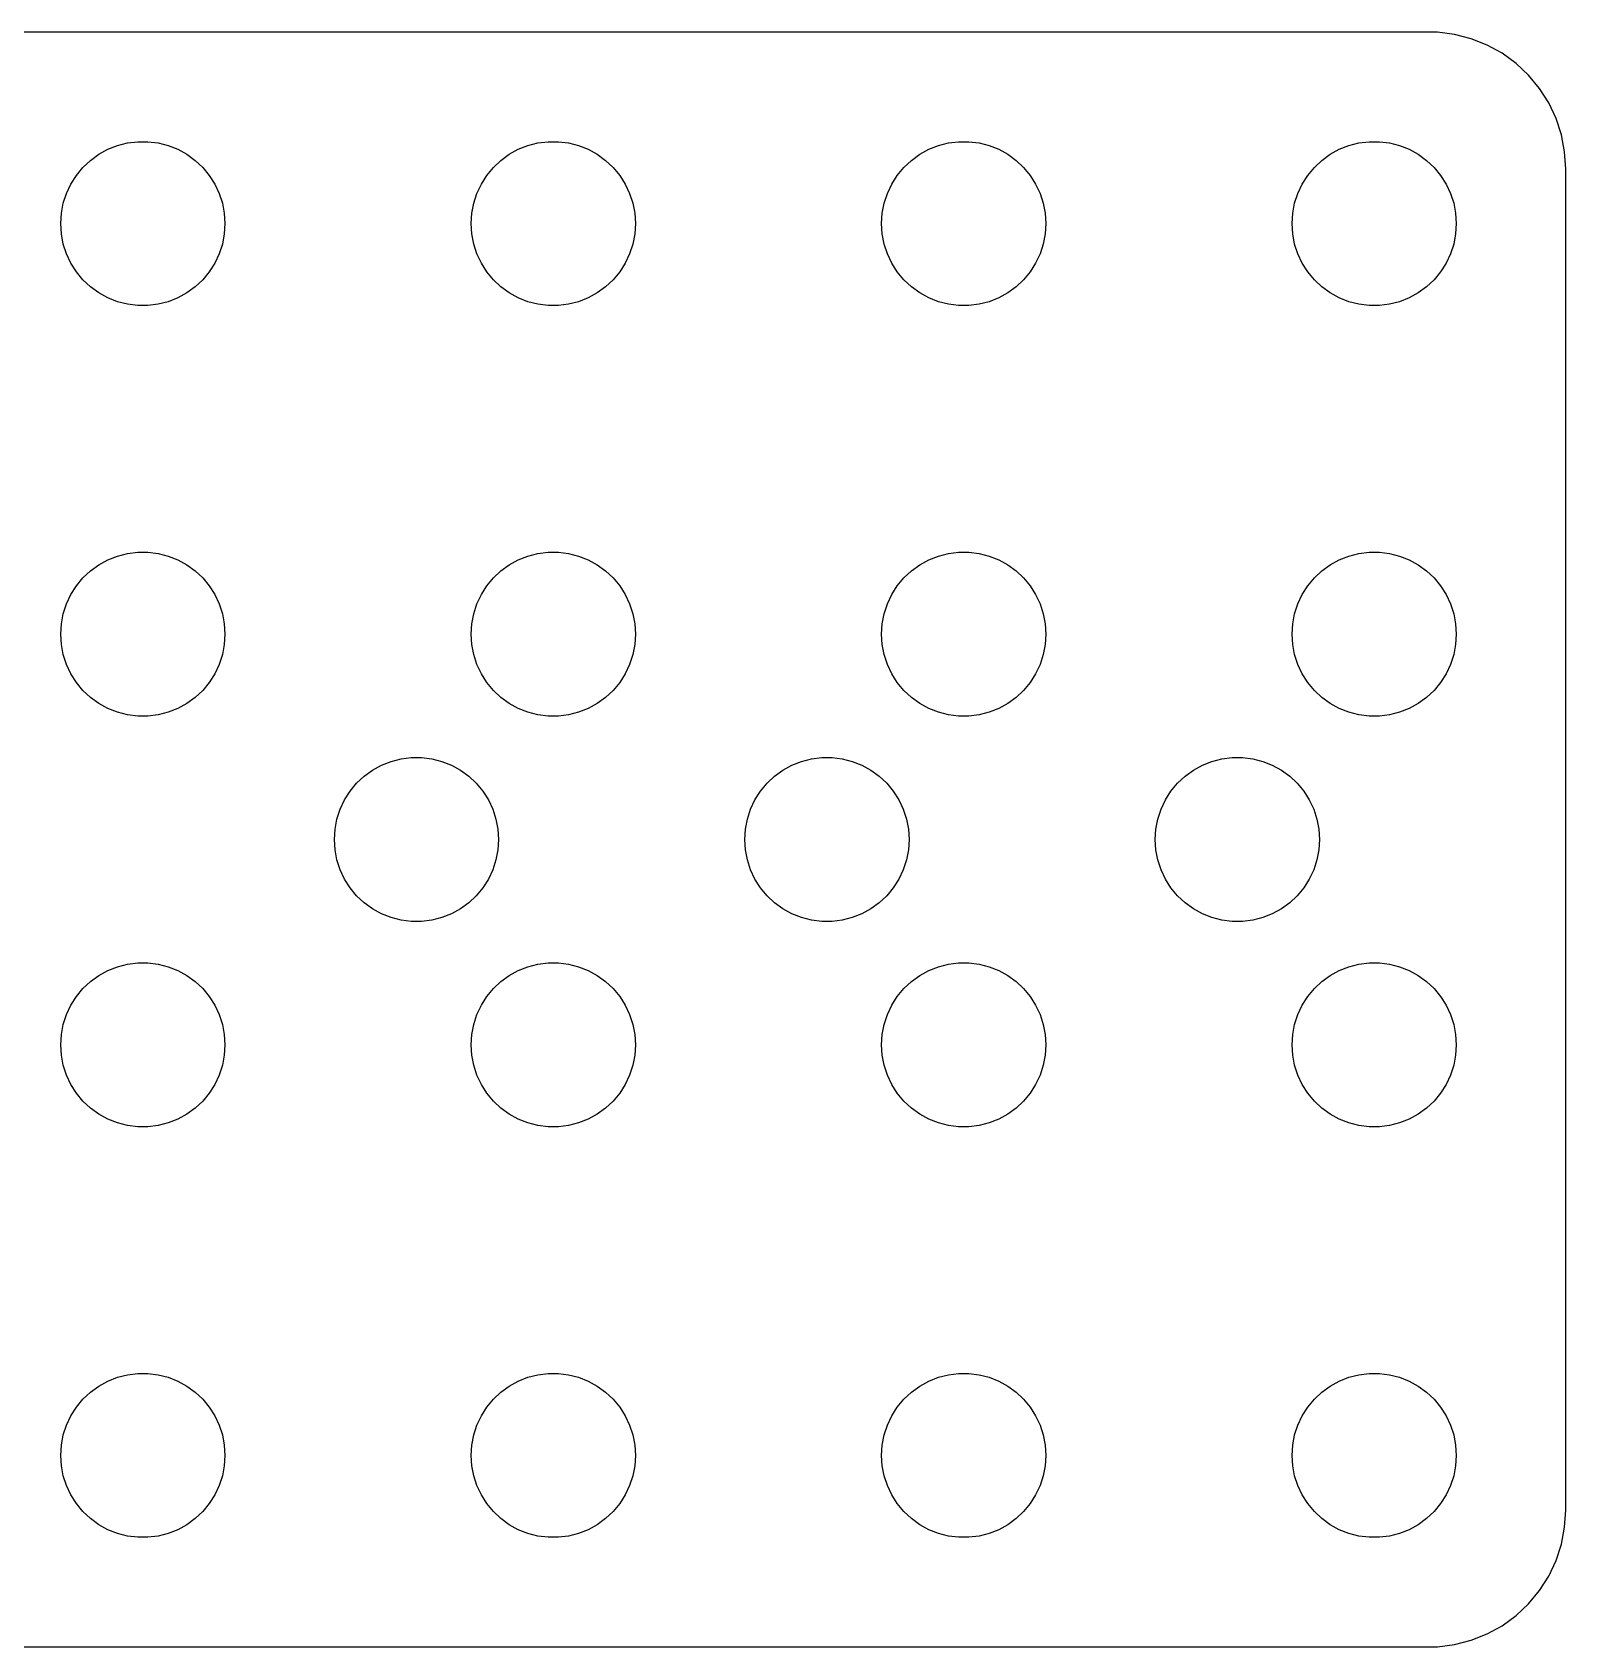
# Model space of a CAD drawing. Header units: metres. Extents: x -52 to 52, y -29 to 29.
# Drawn here: x -4 to 52, y -29.5 to 29.5 of the extents above; entities that cross this region are included whole.
import ezdxf

# ---------------------------------------------------------------- set-up
doc = ezdxf.new("R2010")
doc.units = ezdxf.units.M

msp = doc.modelspace()

# ---------------------------------------------------------------- linework, layer by layer
for p, q in [((47.3139, 29.4901), (-47.3139, 29.4901)), ((47.9369, 29.4114), (47.3139, 29.4901)), ((48.5451, 29.2553), (47.9369, 29.4114)), ((49.1289, 29.0241), (48.5451, 29.2553)), ((49.6791, 28.7216), (49.1289, 29.0241)), ((50.1871, 28.3526), (49.6791, 28.7216)), ((50.6448, 27.9227), (50.1871, 28.3526)), ((51.0451, 27.4389), (50.6448, 27.9227)), ((51.3815, 26.9088), (51.0451, 27.4389)), ((51.6489, 26.3406), (51.3815, 26.9088)), ((51.8429, 25.7434), (51.6489, 26.3406)), ((-0.927048, 25.3532), (-0.562134, 25.4469)), ((-0.562134, 25.4469), (-0.18837, 25.4941)), ((-0.18837, 25.4941), (0.18837, 25.4941)), ((0.18837, 25.4941), (0.562134, 25.4469)), ((0.562134, 25.4469), (0.927048, 25.3532)), ((14.0729, 25.3532), (14.4379, 25.4469)), ((14.4379, 25.4469), (14.8116, 25.4941)), ((14.8116, 25.4941), (15.1884, 25.4941)), ((15.1884, 25.4941), (15.5621, 25.4469)), ((15.5621, 25.4469), (15.927, 25.3532)), ((29.0729, 25.3532), (29.4379, 25.4469)), ((29.4379, 25.4469), (29.8116, 25.4941)), ((29.8116, 25.4941), (30.1884, 25.4941)), ((30.1884, 25.4941), (30.5621, 25.4469)), ((30.5621, 25.4469), (30.927, 25.3532)), ((44.0729, 25.3532), (44.4379, 25.4469)), ((44.4379, 25.4469), (44.8116, 25.4941)), ((44.8116, 25.4941), (45.1884, 25.4941)), ((45.1884, 25.4941), (45.5621, 25.4469)), ((45.5621, 25.4469), (45.927, 25.3532)), ((51.9606, 25.1267), (51.8429, 25.7434)), ((-2.1869, 24.5536), (-1.91226, 24.8115)), ((-1.91226, 24.8115), (-1.60747, 25.033)), ((-1.60747, 25.033), (-1.27733, 25.2145)), ((-1.27733, 25.2145), (-0.927048, 25.3532)), ((0.927048, 25.3532), (1.27733, 25.2145)), ((1.27733, 25.2145), (1.60747, 25.033)), ((1.60747, 25.033), (1.91226, 24.8115)), ((1.91226, 24.8115), (2.1869, 24.5536)), ((12.8131, 24.5536), (13.0877, 24.8115)), ((13.0877, 24.8115), (13.3925, 25.033)), ((13.3925, 25.033), (13.7227, 25.2145)), ((13.7227, 25.2145), (14.0729, 25.3532)), ((15.927, 25.3532), (16.2773, 25.2145)), ((16.2773, 25.2145), (16.6075, 25.033)), ((16.6075, 25.033), (16.9123, 24.8115)), ((16.9123, 24.8115), (17.1869, 24.5536)), ((27.8131, 24.5536), (28.0877, 24.8115)), ((28.0877, 24.8115), (28.3925, 25.033)), ((28.3925, 25.033), (28.7227, 25.2145)), ((28.7227, 25.2145), (29.0729, 25.3532)), ((30.927, 25.3532), (31.2773, 25.2145)), ((31.2773, 25.2145), (31.6075, 25.033)), ((31.6075, 25.033), (31.9123, 24.8115)), ((31.9123, 24.8115), (32.1869, 24.5536)), ((42.8131, 24.5536), (43.0877, 24.8115)), ((43.0877, 24.8115), (43.3925, 25.033)), ((43.3925, 25.033), (43.7227, 25.2145)), ((43.7227, 25.2145), (44.0729, 25.3532)), ((45.927, 25.3532), (46.2773, 25.2145)), ((46.2773, 25.2145), (46.6075, 25.033)), ((46.6075, 25.033), (46.9123, 24.8115)), ((46.9123, 24.8115), (47.1869, 24.5536)), ((52, 24.5), (51.9606, 25.1267)), ((-2.62891, 23.9453), (-2.42705, 24.2634)), ((-2.42705, 24.2634), (-2.1869, 24.5536)), ((2.1869, 24.5536), (2.42705, 24.2634)), ((2.42705, 24.2634), (2.62891, 23.9453)), ((12.3711, 23.9453), (12.5729, 24.2634)), ((12.5729, 24.2634), (12.8131, 24.5536)), ((17.1869, 24.5536), (17.427, 24.2634)), ((17.427, 24.2634), (17.6289, 23.9453)), ((27.3711, 23.9453), (27.5729, 24.2634)), ((27.5729, 24.2634), (27.8131, 24.5536)), ((32.1869, 24.5536), (32.427, 24.2634)), ((32.427, 24.2634), (32.6289, 23.9453)), ((42.3711, 23.9453), (42.5729, 24.2634)), ((42.5729, 24.2634), (42.8131, 24.5536)), ((47.1869, 24.5536), (47.427, 24.2634)), ((47.427, 24.2634), (47.6289, 23.9453)), ((52, -24.5), (52, 24.5)), ((-2.90575, 23.2461), (-2.78932, 23.6044)), ((-2.78932, 23.6044), (-2.62891, 23.9453)), ((2.62891, 23.9453), (2.78932, 23.6044)), ((2.78932, 23.6044), (2.90575, 23.2461)), ((12.0942, 23.2461), (12.2107, 23.6044)), ((12.2107, 23.6044), (12.3711, 23.9453)), ((17.6289, 23.9453), (17.7893, 23.6044)), ((17.7893, 23.6044), (17.9057, 23.2461)), ((27.0942, 23.2461), (27.2107, 23.6044)), ((27.2107, 23.6044), (27.3711, 23.9453)), ((32.6289, 23.9453), (32.7893, 23.6044)), ((32.7893, 23.6044), (32.9057, 23.2461)), ((42.0942, 23.2461), (42.2107, 23.6044)), ((42.2107, 23.6044), (42.3711, 23.9453)), ((47.6289, 23.9453), (47.7893, 23.6044)), ((47.7893, 23.6044), (47.9057, 23.2461)), ((-2.97633, 22.876), (-2.90575, 23.2461)), ((2.90575, 23.2461), (2.97633, 22.876)), ((12.0237, 22.876), (12.0942, 23.2461)), ((17.9057, 23.2461), (17.9763, 22.876)), ((27.0237, 22.876), (27.0942, 23.2461)), ((32.9057, 23.2461), (32.9763, 22.876)), ((42.0237, 22.876), (42.0942, 23.2461)), ((47.9057, 23.2461), (47.9763, 22.876)), ((-3, 22.5), (-2.97633, 22.876)), ((-2.97633, 22.124), (-3, 22.5)), ((2.97633, 22.876), (3, 22.5)), ((3, 22.5), (2.97633, 22.124)), ((12, 22.5), (12.0237, 22.876)), ((12.0237, 22.124), (12, 22.5)), ((17.9763, 22.876), (18, 22.5)), ((18, 22.5), (17.9763, 22.124)), ((27, 22.5), (27.0237, 22.876)), ((27.0237, 22.124), (27, 22.5)), ((32.9763, 22.876), (33, 22.5)), ((33, 22.5), (32.9763, 22.124)), ((42, 22.5), (42.0237, 22.876)), ((42.0237, 22.124), (42, 22.5)), ((47.9763, 22.876), (48, 22.5)), ((48, 22.5), (47.9763, 22.124)), ((-2.90575, 21.7539), (-2.97633, 22.124)), ((2.97633, 22.124), (2.90575, 21.7539)), ((12.0942, 21.7539), (12.0237, 22.124)), ((17.9763, 22.124), (17.9057, 21.7539)), ((27.0942, 21.7539), (27.0237, 22.124)), ((32.9763, 22.124), (32.9057, 21.7539)), ((42.0942, 21.7539), (42.0237, 22.124)), ((47.9763, 22.124), (47.9057, 21.7539)), ((-2.78932, 21.3956), (-2.90575, 21.7539)), ((-2.62891, 21.0547), (-2.78932, 21.3956)), ((2.78932, 21.3956), (2.62891, 21.0547)), ((2.90575, 21.7539), (2.78932, 21.3956)), ((12.2107, 21.3956), (12.0942, 21.7539)), ((12.3711, 21.0547), (12.2107, 21.3956)), ((17.7893, 21.3956), (17.6289, 21.0547)), ((17.9057, 21.7539), (17.7893, 21.3956)), ((27.2107, 21.3956), (27.0942, 21.7539)), ((27.3711, 21.0547), (27.2107, 21.3956)), ((32.7893, 21.3956), (32.6289, 21.0547)), ((32.9057, 21.7539), (32.7893, 21.3956)), ((42.2107, 21.3956), (42.0942, 21.7539)), ((42.3711, 21.0547), (42.2107, 21.3956)), ((47.7893, 21.3956), (47.6289, 21.0547)), ((47.9057, 21.7539), (47.7893, 21.3956)), ((-2.42705, 20.7366), (-2.62891, 21.0547)), ((-2.1869, 20.4464), (-2.42705, 20.7366)), ((2.42705, 20.7366), (2.1869, 20.4464)), ((2.62891, 21.0547), (2.42705, 20.7366)), ((12.5729, 20.7366), (12.3711, 21.0547)), ((12.8131, 20.4464), (12.5729, 20.7366)), ((17.427, 20.7366), (17.1869, 20.4464)), ((17.6289, 21.0547), (17.427, 20.7366)), ((27.5729, 20.7366), (27.3711, 21.0547)), ((27.8131, 20.4464), (27.5729, 20.7366)), ((32.427, 20.7366), (32.1869, 20.4464)), ((32.6289, 21.0547), (32.427, 20.7366)), ((42.5729, 20.7366), (42.3711, 21.0547)), ((42.8131, 20.4464), (42.5729, 20.7366)), ((47.427, 20.7366), (47.1869, 20.4464)), ((47.6289, 21.0547), (47.427, 20.7366)), ((-1.91226, 20.1884), (-2.1869, 20.4464)), ((-1.60747, 19.967), (-1.91226, 20.1884)), ((1.91226, 20.1884), (1.60747, 19.967)), ((2.1869, 20.4464), (1.91226, 20.1884)), ((13.0877, 20.1884), (12.8131, 20.4464)), ((13.3925, 19.967), (13.0877, 20.1884)), ((16.9123, 20.1884), (16.6075, 19.967)), ((17.1869, 20.4464), (16.9123, 20.1884)), ((28.0877, 20.1884), (27.8131, 20.4464)), ((28.3925, 19.967), (28.0877, 20.1884)), ((31.9123, 20.1884), (31.6075, 19.967)), ((32.1869, 20.4464), (31.9123, 20.1884)), ((43.0877, 20.1884), (42.8131, 20.4464)), ((43.3925, 19.967), (43.0877, 20.1884)), ((46.9123, 20.1884), (46.6075, 19.967)), ((47.1869, 20.4464), (46.9123, 20.1884)), ((-1.27733, 19.7855), (-1.60747, 19.967)), ((-0.927048, 19.6468), (-1.27733, 19.7855)), ((-0.562134, 19.5531), (-0.927048, 19.6468)), ((-0.18837, 19.5059), (-0.562134, 19.5531)), ((0.18837, 19.5059), (-0.18837, 19.5059)), ((0.562134, 19.5531), (0.18837, 19.5059)), ((0.927048, 19.6468), (0.562134, 19.5531)), ((1.27733, 19.7855), (0.927048, 19.6468)), ((1.60747, 19.967), (1.27733, 19.7855)), ((13.7227, 19.7855), (13.3925, 19.967)), ((14.0729, 19.6468), (13.7227, 19.7855)), ((14.4379, 19.5531), (14.0729, 19.6468)), ((14.8116, 19.5059), (14.4379, 19.5531)), ((15.1884, 19.5059), (14.8116, 19.5059)), ((15.5621, 19.5531), (15.1884, 19.5059)), ((15.927, 19.6468), (15.5621, 19.5531)), ((16.2773, 19.7855), (15.927, 19.6468)), ((16.6075, 19.967), (16.2773, 19.7855)), ((28.7227, 19.7855), (28.3925, 19.967)), ((29.0729, 19.6468), (28.7227, 19.7855)), ((29.4379, 19.5531), (29.0729, 19.6468)), ((29.8116, 19.5059), (29.4379, 19.5531)), ((30.1884, 19.5059), (29.8116, 19.5059)), ((30.5621, 19.5531), (30.1884, 19.5059)), ((30.927, 19.6468), (30.5621, 19.5531)), ((31.2773, 19.7855), (30.927, 19.6468)), ((31.6075, 19.967), (31.2773, 19.7855)), ((43.7227, 19.7855), (43.3925, 19.967)), ((44.0729, 19.6468), (43.7227, 19.7855)), ((44.4379, 19.5531), (44.0729, 19.6468)), ((44.8116, 19.5059), (44.4379, 19.5531)), ((45.1884, 19.5059), (44.8116, 19.5059)), ((45.5621, 19.5531), (45.1884, 19.5059)), ((45.927, 19.6468), (45.5621, 19.5531)), ((46.2773, 19.7855), (45.927, 19.6468)), ((46.6075, 19.967), (46.2773, 19.7855)), ((-1.91226, 9.81154), (-1.60747, 10.033)), ((-1.60747, 10.033), (-1.27733, 10.2145)), ((-1.27733, 10.2145), (-0.927048, 10.3532)), ((-0.927048, 10.3532), (-0.562134, 10.4469)), ((-0.562134, 10.4469), (-0.18837, 10.4941)), ((-0.18837, 10.4941), (0.18837, 10.4941)), ((0.18837, 10.4941), (0.562134, 10.4469)), ((0.562134, 10.4469), (0.927048, 10.3532)), ((0.927048, 10.3532), (1.27733, 10.2145)), ((1.27733, 10.2145), (1.60747, 10.033)), ((1.60747, 10.033), (1.91226, 9.81154)), ((13.0877, 9.81154), (13.3925, 10.033)), ((13.3925, 10.033), (13.7227, 10.2145)), ((13.7227, 10.2145), (14.0729, 10.3532)), ((14.0729, 10.3532), (14.4379, 10.4469)), ((14.4379, 10.4469), (14.8116, 10.4941)), ((14.8116, 10.4941), (15.1884, 10.4941)), ((15.1884, 10.4941), (15.5621, 10.4469)), ((15.5621, 10.4469), (15.927, 10.3532)), ((15.927, 10.3532), (16.2773, 10.2145)), ((16.2773, 10.2145), (16.6075, 10.033)), ((16.6075, 10.033), (16.9123, 9.81154)), ((28.0877, 9.81154), (28.3925, 10.033)), ((28.3925, 10.033), (28.7227, 10.2145)), ((28.7227, 10.2145), (29.0729, 10.3532)), ((29.0729, 10.3532), (29.4379, 10.4469)), ((29.4379, 10.4469), (29.8116, 10.4941)), ((29.8116, 10.4941), (30.1884, 10.4941)), ((30.1884, 10.4941), (30.5621, 10.4469)), ((30.5621, 10.4469), (30.927, 10.3532)), ((30.927, 10.3532), (31.2773, 10.2145)), ((31.2773, 10.2145), (31.6075, 10.033)), ((31.6075, 10.033), (31.9123, 9.81154)), ((43.0877, 9.81154), (43.3925, 10.033)), ((43.3925, 10.033), (43.7227, 10.2145)), ((43.7227, 10.2145), (44.0729, 10.3532)), ((44.0729, 10.3532), (44.4379, 10.4469)), ((44.4379, 10.4469), (44.8116, 10.4941)), ((44.8116, 10.4941), (45.1884, 10.4941)), ((45.1884, 10.4941), (45.5621, 10.4469)), ((45.5621, 10.4469), (45.927, 10.3532)), ((45.927, 10.3532), (46.2773, 10.2145)), ((46.2773, 10.2145), (46.6075, 10.033)), ((46.6075, 10.033), (46.9123, 9.81154)), ((-2.42705, 9.26335), (-2.1869, 9.55363)), ((-2.1869, 9.55363), (-1.91226, 9.81154)), ((1.91226, 9.81154), (2.1869, 9.55363)), ((2.1869, 9.55363), (2.42705, 9.26335)), ((12.5729, 9.26335), (12.8131, 9.55363)), ((12.8131, 9.55363), (13.0877, 9.81154)), ((16.9123, 9.81154), (17.1869, 9.55363)), ((17.1869, 9.55363), (17.427, 9.26335)), ((27.5729, 9.26335), (27.8131, 9.55363)), ((27.8131, 9.55363), (28.0877, 9.81154)), ((31.9123, 9.81154), (32.1869, 9.55363)), ((32.1869, 9.55363), (32.427, 9.26335)), ((42.5729, 9.26335), (42.8131, 9.55363)), ((42.8131, 9.55363), (43.0877, 9.81154)), ((46.9123, 9.81154), (47.1869, 9.55363)), ((47.1869, 9.55363), (47.427, 9.26335)), ((-2.78932, 8.60437), (-2.62891, 8.94525)), ((-2.62891, 8.94525), (-2.42705, 9.26335)), ((2.42705, 9.26335), (2.62891, 8.94525)), ((2.62891, 8.94525), (2.78932, 8.60437)), ((12.2107, 8.60437), (12.3711, 8.94525)), ((12.3711, 8.94525), (12.5729, 9.26335)), ((17.427, 9.26335), (17.6289, 8.94525)), ((17.6289, 8.94525), (17.7893, 8.60437)), ((27.2107, 8.60437), (27.3711, 8.94525)), ((27.3711, 8.94525), (27.5729, 9.26335)), ((32.427, 9.26335), (32.6289, 8.94525)), ((32.6289, 8.94525), (32.7893, 8.60437)), ((42.2107, 8.60437), (42.3711, 8.94525)), ((42.3711, 8.94525), (42.5729, 9.26335)), ((47.427, 9.26335), (47.6289, 8.94525)), ((47.6289, 8.94525), (47.7893, 8.60437)), ((-2.90575, 8.24606), (-2.78932, 8.60437)), ((2.78932, 8.60437), (2.90575, 8.24606)), ((12.0942, 8.24606), (12.2107, 8.60437)), ((17.7893, 8.60437), (17.9057, 8.24606)), ((27.0942, 8.24606), (27.2107, 8.60437)), ((32.7893, 8.60437), (32.9057, 8.24606)), ((42.0942, 8.24606), (42.2107, 8.60437)), ((47.7893, 8.60437), (47.9057, 8.24606)), ((-3, 7.5), (-2.97633, 7.87599)), ((-2.97633, 7.87599), (-2.90575, 8.24606)), ((2.90575, 8.24606), (2.97633, 7.87599)), ((2.97633, 7.87599), (3, 7.5)), ((12, 7.5), (12.0237, 7.87599)), ((12.0237, 7.87599), (12.0942, 8.24606)), ((17.9057, 8.24606), (17.9763, 7.87599)), ((17.9763, 7.87599), (18, 7.5)), ((27, 7.5), (27.0237, 7.87599)), ((27.0237, 7.87599), (27.0942, 8.24606)), ((32.9057, 8.24606), (32.9763, 7.87599)), ((32.9763, 7.87599), (33, 7.5)), ((42, 7.5), (42.0237, 7.87599)), ((42.0237, 7.87599), (42.0942, 8.24606)), ((47.9057, 8.24606), (47.9763, 7.87599)), ((47.9763, 7.87599), (48, 7.5)), ((-2.97633, 7.12399), (-3, 7.5)), ((-2.90575, 6.75392), (-2.97633, 7.12399)), ((2.97633, 7.12399), (2.90575, 6.75392)), ((3, 7.5), (2.97633, 7.12399)), ((12.0237, 7.12399), (12, 7.5)), ((12.0942, 6.75392), (12.0237, 7.12399)), ((17.9763, 7.12399), (17.9057, 6.75392)), ((18, 7.5), (17.9763, 7.12399)), ((27.0237, 7.12399), (27, 7.5)), ((27.0942, 6.75392), (27.0237, 7.12399)), ((32.9763, 7.12399), (32.9057, 6.75392)), ((33, 7.5), (32.9763, 7.12399)), ((42.0237, 7.12399), (42, 7.5)), ((42.0942, 6.75392), (42.0237, 7.12399)), ((47.9763, 7.12399), (47.9057, 6.75392)), ((48, 7.5), (47.9763, 7.12399)), ((-2.78932, 6.39561), (-2.90575, 6.75392)), ((2.90575, 6.75392), (2.78932, 6.39561)), ((12.2107, 6.39561), (12.0942, 6.75392)), ((17.9057, 6.75392), (17.7893, 6.39561)), ((27.2107, 6.39561), (27.0942, 6.75392)), ((32.9057, 6.75392), (32.7893, 6.39561)), ((42.2107, 6.39561), (42.0942, 6.75392)), ((47.9057, 6.75392), (47.7893, 6.39561)), ((-2.62891, 6.05473), (-2.78932, 6.39561)), ((-2.42705, 5.73663), (-2.62891, 6.05473)), ((2.62891, 6.05473), (2.42705, 5.73663)), ((2.78932, 6.39561), (2.62891, 6.05473)), ((12.3711, 6.05473), (12.2107, 6.39561)), ((12.5729, 5.73663), (12.3711, 6.05473)), ((17.6289, 6.05473), (17.427, 5.73663)), ((17.7893, 6.39561), (17.6289, 6.05473)), ((27.3711, 6.05473), (27.2107, 6.39561)), ((27.5729, 5.73663), (27.3711, 6.05473)), ((32.6289, 6.05473), (32.427, 5.73663)), ((32.7893, 6.39561), (32.6289, 6.05473)), ((42.3711, 6.05473), (42.2107, 6.39561)), ((42.5729, 5.73663), (42.3711, 6.05473)), ((47.6289, 6.05473), (47.427, 5.73663)), ((47.7893, 6.39561), (47.6289, 6.05473)), ((-2.1869, 5.44635), (-2.42705, 5.73663)), ((-1.91226, 5.18845), (-2.1869, 5.44635)), ((2.1869, 5.44635), (1.91226, 5.18845)), ((2.42705, 5.73663), (2.1869, 5.44635)), ((12.8131, 5.44635), (12.5729, 5.73663)), ((13.0877, 5.18845), (12.8131, 5.44635)), ((17.1869, 5.44635), (16.9123, 5.18845)), ((17.427, 5.73663), (17.1869, 5.44635)), ((27.8131, 5.44635), (27.5729, 5.73663)), ((28.0877, 5.18845), (27.8131, 5.44635)), ((32.1869, 5.44635), (31.9123, 5.18845)), ((32.427, 5.73663), (32.1869, 5.44635)), ((42.8131, 5.44635), (42.5729, 5.73663)), ((43.0877, 5.18845), (42.8131, 5.44635)), ((47.1869, 5.44635), (46.9123, 5.18845)), ((47.427, 5.73663), (47.1869, 5.44635)), ((-1.60747, 4.96701), (-1.91226, 5.18845)), ((-1.27733, 4.78551), (-1.60747, 4.96701)), ((-0.927048, 4.64682), (-1.27733, 4.78551)), ((1.27733, 4.78551), (0.927048, 4.64682)), ((1.60747, 4.96701), (1.27733, 4.78551)), ((1.91226, 5.18845), (1.60747, 4.96701)), ((13.3925, 4.96701), (13.0877, 5.18845)), ((13.7227, 4.78551), (13.3925, 4.96701)), ((14.0729, 4.64682), (13.7227, 4.78551)), ((16.2773, 4.78551), (15.927, 4.64682)), ((16.6075, 4.96701), (16.2773, 4.78551)), ((16.9123, 5.18845), (16.6075, 4.96701)), ((28.3925, 4.96701), (28.0877, 5.18845)), ((28.7227, 4.78551), (28.3925, 4.96701)), ((29.0729, 4.64682), (28.7227, 4.78551)), ((31.2773, 4.78551), (30.927, 4.64682)), ((31.6075, 4.96701), (31.2773, 4.78551)), ((31.9123, 5.18845), (31.6075, 4.96701)), ((43.3925, 4.96701), (43.0877, 5.18845)), ((43.7227, 4.78551), (43.3925, 4.96701)), ((44.0729, 4.64682), (43.7227, 4.78551)), ((46.2773, 4.78551), (45.927, 4.64682)), ((46.6075, 4.96701), (46.2773, 4.78551)), ((46.9123, 5.18845), (46.6075, 4.96701)), ((-0.562134, 4.55313), (-0.927048, 4.64682)), ((-0.18837, 4.50591), (-0.562134, 4.55313)), ((0.18837, 4.50591), (-0.18837, 4.50591)), ((0.562134, 4.55313), (0.18837, 4.50591)), ((0.927048, 4.64682), (0.562134, 4.55313)), ((14.4379, 4.55313), (14.0729, 4.64682)), ((14.8116, 4.50591), (14.4379, 4.55313)), ((15.1884, 4.50591), (14.8116, 4.50591)), ((15.5621, 4.55313), (15.1884, 4.50591)), ((15.927, 4.64682), (15.5621, 4.55313)), ((29.4379, 4.55313), (29.0729, 4.64682)), ((29.8116, 4.50591), (29.4379, 4.55313)), ((30.1884, 4.50591), (29.8116, 4.50591)), ((30.5621, 4.55313), (30.1884, 4.50591)), ((30.927, 4.64682), (30.5621, 4.55313)), ((44.4379, 4.55313), (44.0729, 4.64682)), ((44.8116, 4.50591), (44.4379, 4.55313)), ((45.1884, 4.50591), (44.8116, 4.50591)), ((45.5621, 4.55313), (45.1884, 4.50591)), ((45.927, 4.64682), (45.5621, 4.55313)), ((9.43785, 2.94685), (9.81161, 2.99408)), ((9.81161, 2.99408), (10.1884, 2.99408)), ((10.1884, 2.99408), (10.5621, 2.94685)), ((24.4379, 2.94685), (24.8116, 2.99408)), ((24.8116, 2.99408), (25.1884, 2.99408)), ((25.1884, 2.99408), (25.5621, 2.94685)), ((39.4379, 2.94685), (39.8116, 2.99408)), ((39.8116, 2.99408), (40.1884, 2.99408)), ((40.1884, 2.99408), (40.5621, 2.94685)), ((8.08772, 2.31154), (8.39252, 2.53297)), ((8.39252, 2.53297), (8.72266, 2.71448)), ((8.72266, 2.71448), (9.07294, 2.85316)), ((9.07294, 2.85316), (9.43785, 2.94685)), ((10.5621, 2.94685), (10.927, 2.85316)), ((10.927, 2.85316), (11.2773, 2.71448)), ((11.2773, 2.71448), (11.6075, 2.53297)), ((11.6075, 2.53297), (11.9123, 2.31154)), ((23.0877, 2.31154), (23.3925, 2.53297)), ((23.3925, 2.53297), (23.7227, 2.71448)), ((23.7227, 2.71448), (24.0729, 2.85316)), ((24.0729, 2.85316), (24.4379, 2.94685)), ((25.5621, 2.94685), (25.927, 2.85316)), ((25.927, 2.85316), (26.2773, 2.71448)), ((26.2773, 2.71448), (26.6075, 2.53297)), ((26.6075, 2.53297), (26.9123, 2.31154)), ((38.0877, 2.31154), (38.3925, 2.53297)), ((38.3925, 2.53297), (38.7227, 2.71448)), ((38.7227, 2.71448), (39.0729, 2.85316)), ((39.0729, 2.85316), (39.4379, 2.94685)), ((40.5621, 2.94685), (40.927, 2.85316)), ((40.927, 2.85316), (41.2773, 2.71448)), ((41.2773, 2.71448), (41.6075, 2.53297)), ((41.6075, 2.53297), (41.9123, 2.31154)), ((7.57294, 1.76335), (7.81308, 2.05363)), ((7.81308, 2.05363), (8.08772, 2.31154)), ((11.9123, 2.31154), (12.1869, 2.05363)), ((12.1869, 2.05363), (12.427, 1.76335)), ((22.5729, 1.76335), (22.8131, 2.05363)), ((22.8131, 2.05363), (23.0877, 2.31154)), ((26.9123, 2.31154), (27.1869, 2.05363)), ((27.1869, 2.05363), (27.427, 1.76335)), ((37.5729, 1.76335), (37.8131, 2.05363)), ((37.8131, 2.05363), (38.0877, 2.31154)), ((41.9123, 2.31154), (42.1869, 2.05363)), ((42.1869, 2.05363), (42.427, 1.76335)), ((7.21066, 1.10437), (7.37108, 1.44525)), ((7.37108, 1.44525), (7.57294, 1.76335)), ((12.427, 1.76335), (12.6289, 1.44525)), ((12.6289, 1.44525), (12.7893, 1.10437)), ((22.2107, 1.10437), (22.3711, 1.44525)), ((22.3711, 1.44525), (22.5729, 1.76335)), ((27.427, 1.76335), (27.6289, 1.44525)), ((27.6289, 1.44525), (27.7893, 1.10437)), ((37.2107, 1.10437), (37.3711, 1.44525)), ((37.3711, 1.44525), (37.5729, 1.76335)), ((42.427, 1.76335), (42.6289, 1.44525)), ((42.6289, 1.44525), (42.7893, 1.10437)), ((7.02365, 0.375992), (7.09424, 0.746063)), ((7.09424, 0.746063), (7.21066, 1.10437)), ((12.7893, 1.10437), (12.9057, 0.746063)), ((12.9057, 0.746063), (12.9763, 0.375992)), ((22.0237, 0.375992), (22.0942, 0.746063)), ((22.0942, 0.746063), (22.2107, 1.10437)), ((27.7893, 1.10437), (27.9057, 0.746063)), ((27.9057, 0.746063), (27.9763, 0.375992)), ((37.0237, 0.375992), (37.0942, 0.746063)), ((37.0942, 0.746063), (37.2107, 1.10437)), ((42.7893, 1.10437), (42.9057, 0.746063)), ((42.9057, 0.746063), (42.9763, 0.375992)), ((7, 0), (7.02365, 0.375992)), ((7.02365, -0.375992), (7, 0)), ((12.9763, 0.375992), (13, 0)), ((13, 0), (12.9763, -0.375992)), ((22, 0), (22.0237, 0.375992)), ((22.0237, -0.375992), (22, 0)), ((27.9763, 0.375992), (28, 0)), ((28, 0), (27.9763, -0.375992)), ((37, 0), (37.0237, 0.375992)), ((37.0237, -0.375992), (37, 0)), ((42.9763, 0.375992), (43, 0)), ((43, 0), (42.9763, -0.375992)), ((7.09424, -0.746063), (7.02365, -0.375992)), ((12.9763, -0.375992), (12.9057, -0.746063)), ((22.0942, -0.746063), (22.0237, -0.375992)), ((27.9763, -0.375992), (27.9057, -0.746063)), ((37.0942, -0.746063), (37.0237, -0.375992)), ((42.9763, -0.375992), (42.9057, -0.746063)), ((7.21066, -1.10437), (7.09424, -0.746063)), ((7.37108, -1.44525), (7.21066, -1.10437)), ((12.7893, -1.10437), (12.6289, -1.44525)), ((12.9057, -0.746063), (12.7893, -1.10437)), ((22.2107, -1.10437), (22.0942, -0.746063)), ((22.3711, -1.44525), (22.2107, -1.10437)), ((27.7893, -1.10437), (27.6289, -1.44525)), ((27.9057, -0.746063), (27.7893, -1.10437)), ((37.2107, -1.10437), (37.0942, -0.746063)), ((37.3711, -1.44525), (37.2107, -1.10437)), ((42.7893, -1.10437), (42.6289, -1.44525)), ((42.9057, -0.746063), (42.7893, -1.10437)), ((7.57294, -1.76335), (7.37108, -1.44525)), ((7.81308, -2.05363), (7.57294, -1.76335)), ((12.427, -1.76335), (12.1869, -2.05363)), ((12.6289, -1.44525), (12.427, -1.76335)), ((22.5729, -1.76335), (22.3711, -1.44525)), ((22.8131, -2.05363), (22.5729, -1.76335)), ((27.427, -1.76335), (27.1869, -2.05363)), ((27.6289, -1.44525), (27.427, -1.76335)), ((37.5729, -1.76335), (37.3711, -1.44525)), ((37.8131, -2.05363), (37.5729, -1.76335)), ((42.427, -1.76335), (42.1869, -2.05363)), ((42.6289, -1.44525), (42.427, -1.76335)), ((8.08772, -2.31154), (7.81308, -2.05363)), ((8.39252, -2.53297), (8.08772, -2.31154)), ((11.9123, -2.31154), (11.6075, -2.53297)), ((12.1869, -2.05363), (11.9123, -2.31154)), ((23.0877, -2.31154), (22.8131, -2.05363)), ((23.3925, -2.53297), (23.0877, -2.31154)), ((26.9123, -2.31154), (26.6075, -2.53297)), ((27.1869, -2.05363), (26.9123, -2.31154)), ((38.0877, -2.31154), (37.8131, -2.05363)), ((38.3925, -2.53297), (38.0877, -2.31154)), ((41.9123, -2.31154), (41.6075, -2.53297)), ((42.1869, -2.05363), (41.9123, -2.31154)), ((8.72266, -2.71448), (8.39252, -2.53297)), ((9.07294, -2.85316), (8.72266, -2.71448)), ((9.43785, -2.94685), (9.07294, -2.85316)), ((9.81161, -2.99408), (9.43785, -2.94685)), ((10.5621, -2.94685), (10.1884, -2.99408)), ((10.927, -2.85316), (10.5621, -2.94685)), ((11.2773, -2.71448), (10.927, -2.85316)), ((11.6075, -2.53297), (11.2773, -2.71448)), ((23.7227, -2.71448), (23.3925, -2.53297)), ((24.0729, -2.85316), (23.7227, -2.71448)), ((24.4379, -2.94685), (24.0729, -2.85316)), ((24.8116, -2.99408), (24.4379, -2.94685)), ((25.5621, -2.94685), (25.1884, -2.99408)), ((25.927, -2.85316), (25.5621, -2.94685)), ((26.2773, -2.71448), (25.927, -2.85316)), ((26.6075, -2.53297), (26.2773, -2.71448)), ((38.7227, -2.71448), (38.3925, -2.53297)), ((39.0729, -2.85316), (38.7227, -2.71448)), ((39.4379, -2.94685), (39.0729, -2.85316)), ((39.8116, -2.99408), (39.4379, -2.94685)), ((40.5621, -2.94685), (40.1884, -2.99408)), ((40.927, -2.85316), (40.5621, -2.94685)), ((41.2773, -2.71448), (40.927, -2.85316)), ((41.6075, -2.53297), (41.2773, -2.71448)), ((10.1884, -2.99408), (9.81161, -2.99408)), ((25.1884, -2.99408), (24.8116, -2.99408)), ((40.1884, -2.99408), (39.8116, -2.99408)), ((-1.27733, -4.78551), (-0.927048, -4.64682)), ((-0.927048, -4.64682), (-0.562134, -4.55313)), ((-0.562134, -4.55313), (-0.18837, -4.50591)), ((-0.18837, -4.50591), (0.18837, -4.50591)), ((0.18837, -4.50591), (0.562134, -4.55313)), ((0.562134, -4.55313), (0.927048, -4.64682)), ((0.927048, -4.64682), (1.27733, -4.78551)), ((13.7227, -4.78551), (14.0729, -4.64682)), ((14.0729, -4.64682), (14.4379, -4.55313)), ((14.4379, -4.55313), (14.8116, -4.50591)), ((14.8116, -4.50591), (15.1884, -4.50591)), ((15.1884, -4.50591), (15.5621, -4.55313)), ((15.5621, -4.55313), (15.927, -4.64682)), ((15.927, -4.64682), (16.2773, -4.78551)), ((28.7227, -4.78551), (29.0729, -4.64682)), ((29.0729, -4.64682), (29.4379, -4.55313)), ((29.4379, -4.55313), (29.8116, -4.50591)), ((29.8116, -4.50591), (30.1884, -4.50591)), ((30.1884, -4.50591), (30.5621, -4.55313)), ((30.5621, -4.55313), (30.927, -4.64682)), ((30.927, -4.64682), (31.2773, -4.78551)), ((43.7227, -4.78551), (44.0729, -4.64682)), ((44.0729, -4.64682), (44.4379, -4.55313)), ((44.4379, -4.55313), (44.8116, -4.50591)), ((44.8116, -4.50591), (45.1884, -4.50591)), ((45.1884, -4.50591), (45.5621, -4.55313)), ((45.5621, -4.55313), (45.927, -4.64682)), ((45.927, -4.64682), (46.2773, -4.78551)), ((-2.1869, -5.44635), (-1.91226, -5.18845)), ((-1.91226, -5.18845), (-1.60747, -4.96701)), ((-1.60747, -4.96701), (-1.27733, -4.78551)), ((1.27733, -4.78551), (1.60747, -4.96701)), ((1.60747, -4.96701), (1.91226, -5.18845)), ((1.91226, -5.18845), (2.1869, -5.44635)), ((12.8131, -5.44635), (13.0877, -5.18845)), ((13.0877, -5.18845), (13.3925, -4.96701)), ((13.3925, -4.96701), (13.7227, -4.78551)), ((16.2773, -4.78551), (16.6075, -4.96701)), ((16.6075, -4.96701), (16.9123, -5.18845)), ((16.9123, -5.18845), (17.1869, -5.44635)), ((27.8131, -5.44635), (28.0877, -5.18845)), ((28.0877, -5.18845), (28.3925, -4.96701)), ((28.3925, -4.96701), (28.7227, -4.78551)), ((31.2773, -4.78551), (31.6075, -4.96701)), ((31.6075, -4.96701), (31.9123, -5.18845)), ((31.9123, -5.18845), (32.1869, -5.44635)), ((42.8131, -5.44635), (43.0877, -5.18845)), ((43.0877, -5.18845), (43.3925, -4.96701)), ((43.3925, -4.96701), (43.7227, -4.78551)), ((46.2773, -4.78551), (46.6075, -4.96701)), ((46.6075, -4.96701), (46.9123, -5.18845)), ((46.9123, -5.18845), (47.1869, -5.44635)), ((-2.62891, -6.05473), (-2.42705, -5.73663)), ((-2.42705, -5.73663), (-2.1869, -5.44635)), ((2.1869, -5.44635), (2.42705, -5.73663)), ((2.42705, -5.73663), (2.62891, -6.05473)), ((12.3711, -6.05473), (12.5729, -5.73663)), ((12.5729, -5.73663), (12.8131, -5.44635)), ((17.1869, -5.44635), (17.427, -5.73663)), ((17.427, -5.73663), (17.6289, -6.05473)), ((27.3711, -6.05473), (27.5729, -5.73663)), ((27.5729, -5.73663), (27.8131, -5.44635)), ((32.1869, -5.44635), (32.427, -5.73663)), ((32.427, -5.73663), (32.6289, -6.05473)), ((42.3711, -6.05473), (42.5729, -5.73663)), ((42.5729, -5.73663), (42.8131, -5.44635)), ((47.1869, -5.44635), (47.427, -5.73663)), ((47.427, -5.73663), (47.6289, -6.05473)), ((-2.90575, -6.75392), (-2.78932, -6.39561)), ((-2.78932, -6.39561), (-2.62891, -6.05473)), ((2.62891, -6.05473), (2.78932, -6.39561)), ((2.78932, -6.39561), (2.90575, -6.75392)), ((12.0942, -6.75392), (12.2107, -6.39561)), ((12.2107, -6.39561), (12.3711, -6.05473)), ((17.6289, -6.05473), (17.7893, -6.39561)), ((17.7893, -6.39561), (17.9057, -6.75392)), ((27.0942, -6.75392), (27.2107, -6.39561)), ((27.2107, -6.39561), (27.3711, -6.05473)), ((32.6289, -6.05473), (32.7893, -6.39561)), ((32.7893, -6.39561), (32.9057, -6.75392)), ((42.0942, -6.75392), (42.2107, -6.39561)), ((42.2107, -6.39561), (42.3711, -6.05473)), ((47.6289, -6.05473), (47.7893, -6.39561)), ((47.7893, -6.39561), (47.9057, -6.75392)), ((-2.97633, -7.12399), (-2.90575, -6.75392)), ((2.90575, -6.75392), (2.97633, -7.12399)), ((12.0237, -7.12399), (12.0942, -6.75392)), ((17.9057, -6.75392), (17.9763, -7.12399)), ((27.0237, -7.12399), (27.0942, -6.75392)), ((32.9057, -6.75392), (32.9763, -7.12399)), ((42.0237, -7.12399), (42.0942, -6.75392)), ((47.9057, -6.75392), (47.9763, -7.12399)), ((-3, -7.5), (-2.97633, -7.12399)), ((-2.97633, -7.87599), (-3, -7.5)), ((2.97633, -7.12399), (3, -7.5)), ((3, -7.5), (2.97633, -7.87599)), ((12, -7.5), (12.0237, -7.12399)), ((12.0237, -7.87599), (12, -7.5)), ((17.9763, -7.12399), (18, -7.5)), ((18, -7.5), (17.9763, -7.87599)), ((27, -7.5), (27.0237, -7.12399)), ((27.0237, -7.87599), (27, -7.5)), ((32.9763, -7.12399), (33, -7.5)), ((33, -7.5), (32.9763, -7.87599)), ((42, -7.5), (42.0237, -7.12399)), ((42.0237, -7.87599), (42, -7.5)), ((47.9763, -7.12399), (48, -7.5)), ((48, -7.5), (47.9763, -7.87599)), ((-2.90575, -8.24606), (-2.97633, -7.87599)), ((-2.78932, -8.60437), (-2.90575, -8.24606)), ((2.90575, -8.24606), (2.78932, -8.60437)), ((2.97633, -7.87599), (2.90575, -8.24606)), ((12.0942, -8.24606), (12.0237, -7.87599)), ((12.2107, -8.60437), (12.0942, -8.24606)), ((17.9057, -8.24606), (17.7893, -8.60437)), ((17.9763, -7.87599), (17.9057, -8.24606)), ((27.0942, -8.24606), (27.0237, -7.87599)), ((27.2107, -8.60437), (27.0942, -8.24606)), ((32.9057, -8.24606), (32.7893, -8.60437)), ((32.9763, -7.87599), (32.9057, -8.24606)), ((42.0942, -8.24606), (42.0237, -7.87599)), ((42.2107, -8.60437), (42.0942, -8.24606)), ((47.9057, -8.24606), (47.7893, -8.60437)), ((47.9763, -7.87599), (47.9057, -8.24606)), ((-2.62891, -8.94525), (-2.78932, -8.60437)), ((2.78932, -8.60437), (2.62891, -8.94525)), ((12.3711, -8.94525), (12.2107, -8.60437)), ((17.7893, -8.60437), (17.6289, -8.94525)), ((27.3711, -8.94525), (27.2107, -8.60437)), ((32.7893, -8.60437), (32.6289, -8.94525)), ((42.3711, -8.94525), (42.2107, -8.60437)), ((47.7893, -8.60437), (47.6289, -8.94525)), ((-2.42705, -9.26335), (-2.62891, -8.94525)), ((-2.1869, -9.55363), (-2.42705, -9.26335)), ((2.42705, -9.26335), (2.1869, -9.55363)), ((2.62891, -8.94525), (2.42705, -9.26335)), ((12.5729, -9.26335), (12.3711, -8.94525)), ((12.8131, -9.55363), (12.5729, -9.26335)), ((17.427, -9.26335), (17.1869, -9.55363)), ((17.6289, -8.94525), (17.427, -9.26335)), ((27.5729, -9.26335), (27.3711, -8.94525)), ((27.8131, -9.55363), (27.5729, -9.26335)), ((32.427, -9.26335), (32.1869, -9.55363)), ((32.6289, -8.94525), (32.427, -9.26335)), ((42.5729, -9.26335), (42.3711, -8.94525)), ((42.8131, -9.55363), (42.5729, -9.26335)), ((47.427, -9.26335), (47.1869, -9.55363)), ((47.6289, -8.94525), (47.427, -9.26335)), ((-1.91226, -9.81154), (-2.1869, -9.55363)), ((-1.60747, -10.033), (-1.91226, -9.81154)), ((1.91226, -9.81154), (1.60747, -10.033)), ((2.1869, -9.55363), (1.91226, -9.81154)), ((13.0877, -9.81154), (12.8131, -9.55363)), ((13.3925, -10.033), (13.0877, -9.81154)), ((16.9123, -9.81154), (16.6075, -10.033)), ((17.1869, -9.55363), (16.9123, -9.81154)), ((28.0877, -9.81154), (27.8131, -9.55363)), ((28.3925, -10.033), (28.0877, -9.81154)), ((31.9123, -9.81154), (31.6075, -10.033)), ((32.1869, -9.55363), (31.9123, -9.81154)), ((43.0877, -9.81154), (42.8131, -9.55363)), ((43.3925, -10.033), (43.0877, -9.81154)), ((46.9123, -9.81154), (46.6075, -10.033)), ((47.1869, -9.55363), (46.9123, -9.81154)), ((-1.27733, -10.2145), (-1.60747, -10.033)), ((-0.927048, -10.3532), (-1.27733, -10.2145)), ((-0.562134, -10.4469), (-0.927048, -10.3532)), ((-0.18837, -10.4941), (-0.562134, -10.4469)), ((0.18837, -10.4941), (-0.18837, -10.4941)), ((0.562134, -10.4469), (0.18837, -10.4941)), ((0.927048, -10.3532), (0.562134, -10.4469)), ((1.27733, -10.2145), (0.927048, -10.3532)), ((1.60747, -10.033), (1.27733, -10.2145)), ((13.7227, -10.2145), (13.3925, -10.033)), ((14.0729, -10.3532), (13.7227, -10.2145)), ((14.4379, -10.4469), (14.0729, -10.3532)), ((14.8116, -10.4941), (14.4379, -10.4469)), ((15.1884, -10.4941), (14.8116, -10.4941)), ((15.5621, -10.4469), (15.1884, -10.4941)), ((15.927, -10.3532), (15.5621, -10.4469)), ((16.2773, -10.2145), (15.927, -10.3532)), ((16.6075, -10.033), (16.2773, -10.2145)), ((28.7227, -10.2145), (28.3925, -10.033)), ((29.0729, -10.3532), (28.7227, -10.2145)), ((29.4379, -10.4469), (29.0729, -10.3532)), ((29.8116, -10.4941), (29.4379, -10.4469)), ((30.1884, -10.4941), (29.8116, -10.4941)), ((30.5621, -10.4469), (30.1884, -10.4941)), ((30.927, -10.3532), (30.5621, -10.4469)), ((31.2773, -10.2145), (30.927, -10.3532)), ((31.6075, -10.033), (31.2773, -10.2145)), ((43.7227, -10.2145), (43.3925, -10.033)), ((44.0729, -10.3532), (43.7227, -10.2145)), ((44.4379, -10.4469), (44.0729, -10.3532)), ((44.8116, -10.4941), (44.4379, -10.4469)), ((45.1884, -10.4941), (44.8116, -10.4941)), ((45.5621, -10.4469), (45.1884, -10.4941)), ((45.927, -10.3532), (45.5621, -10.4469)), ((46.2773, -10.2145), (45.927, -10.3532)), ((46.6075, -10.033), (46.2773, -10.2145)), ((-1.91226, -20.1884), (-1.60747, -19.967)), ((-1.60747, -19.967), (-1.27733, -19.7855)), ((-1.27733, -19.7855), (-0.927048, -19.6468)), ((-0.927048, -19.6468), (-0.562134, -19.5531)), ((-0.562134, -19.5531), (-0.18837, -19.5059)), ((-0.18837, -19.5059), (0.18837, -19.5059)), ((0.18837, -19.5059), (0.562134, -19.5531)), ((0.562134, -19.5531), (0.927048, -19.6468)), ((0.927048, -19.6468), (1.27733, -19.7855)), ((1.27733, -19.7855), (1.60747, -19.967)), ((1.60747, -19.967), (1.91226, -20.1884)), ((13.0877, -20.1884), (13.3925, -19.967)), ((13.3925, -19.967), (13.7227, -19.7855)), ((13.7227, -19.7855), (14.0729, -19.6468)), ((14.0729, -19.6468), (14.4379, -19.5531)), ((14.4379, -19.5531), (14.8116, -19.5059)), ((14.8116, -19.5059), (15.1884, -19.5059)), ((15.1884, -19.5059), (15.5621, -19.5531)), ((15.5621, -19.5531), (15.927, -19.6468)), ((15.927, -19.6468), (16.2773, -19.7855)), ((16.2773, -19.7855), (16.6075, -19.967)), ((16.6075, -19.967), (16.9123, -20.1884)), ((28.0877, -20.1884), (28.3925, -19.967)), ((28.3925, -19.967), (28.7227, -19.7855)), ((28.7227, -19.7855), (29.0729, -19.6468)), ((29.0729, -19.6468), (29.4379, -19.5531)), ((29.4379, -19.5531), (29.8116, -19.5059)), ((29.8116, -19.5059), (30.1884, -19.5059)), ((30.1884, -19.5059), (30.5621, -19.5531)), ((30.5621, -19.5531), (30.927, -19.6468)), ((30.927, -19.6468), (31.2773, -19.7855)), ((31.2773, -19.7855), (31.6075, -19.967)), ((31.6075, -19.967), (31.9123, -20.1884)), ((43.0877, -20.1884), (43.3925, -19.967)), ((43.3925, -19.967), (43.7227, -19.7855)), ((43.7227, -19.7855), (44.0729, -19.6468)), ((44.0729, -19.6468), (44.4379, -19.5531)), ((44.4379, -19.5531), (44.8116, -19.5059)), ((44.8116, -19.5059), (45.1884, -19.5059)), ((45.1884, -19.5059), (45.5621, -19.5531)), ((45.5621, -19.5531), (45.927, -19.6468)), ((45.927, -19.6468), (46.2773, -19.7855)), ((46.2773, -19.7855), (46.6075, -19.967)), ((46.6075, -19.967), (46.9123, -20.1884)), ((-2.42705, -20.7366), (-2.1869, -20.4464)), ((-2.1869, -20.4464), (-1.91226, -20.1884)), ((1.91226, -20.1884), (2.1869, -20.4464)), ((2.1869, -20.4464), (2.42705, -20.7366)), ((12.5729, -20.7366), (12.8131, -20.4464)), ((12.8131, -20.4464), (13.0877, -20.1884)), ((16.9123, -20.1884), (17.1869, -20.4464)), ((17.1869, -20.4464), (17.427, -20.7366)), ((27.5729, -20.7366), (27.8131, -20.4464)), ((27.8131, -20.4464), (28.0877, -20.1884)), ((31.9123, -20.1884), (32.1869, -20.4464)), ((32.1869, -20.4464), (32.427, -20.7366)), ((42.5729, -20.7366), (42.8131, -20.4464)), ((42.8131, -20.4464), (43.0877, -20.1884)), ((46.9123, -20.1884), (47.1869, -20.4464)), ((47.1869, -20.4464), (47.427, -20.7366)), ((-2.78932, -21.3956), (-2.62891, -21.0547)), ((-2.62891, -21.0547), (-2.42705, -20.7366)), ((2.42705, -20.7366), (2.62891, -21.0547)), ((2.62891, -21.0547), (2.78932, -21.3956)), ((12.2107, -21.3956), (12.3711, -21.0547)), ((12.3711, -21.0547), (12.5729, -20.7366)), ((17.427, -20.7366), (17.6289, -21.0547)), ((17.6289, -21.0547), (17.7893, -21.3956)), ((27.2107, -21.3956), (27.3711, -21.0547)), ((27.3711, -21.0547), (27.5729, -20.7366)), ((32.427, -20.7366), (32.6289, -21.0547)), ((32.6289, -21.0547), (32.7893, -21.3956)), ((42.2107, -21.3956), (42.3711, -21.0547)), ((42.3711, -21.0547), (42.5729, -20.7366)), ((47.427, -20.7366), (47.6289, -21.0547)), ((47.6289, -21.0547), (47.7893, -21.3956)), ((-2.97633, -22.124), (-2.90575, -21.7539)), ((-2.90575, -21.7539), (-2.78932, -21.3956)), ((2.78932, -21.3956), (2.90575, -21.7539)), ((2.90575, -21.7539), (2.97633, -22.124)), ((12.0237, -22.124), (12.0942, -21.7539)), ((12.0942, -21.7539), (12.2107, -21.3956)), ((17.7893, -21.3956), (17.9057, -21.7539)), ((17.9057, -21.7539), (17.9763, -22.124)), ((27.0237, -22.124), (27.0942, -21.7539)), ((27.0942, -21.7539), (27.2107, -21.3956)), ((32.7893, -21.3956), (32.9057, -21.7539)), ((32.9057, -21.7539), (32.9763, -22.124)), ((42.0237, -22.124), (42.0942, -21.7539)), ((42.0942, -21.7539), (42.2107, -21.3956)), ((47.7893, -21.3956), (47.9057, -21.7539)), ((47.9057, -21.7539), (47.9763, -22.124)), ((-3, -22.5), (-2.97633, -22.124)), ((2.97633, -22.124), (3, -22.5)), ((12, -22.5), (12.0237, -22.124)), ((17.9763, -22.124), (18, -22.5)), ((27, -22.5), (27.0237, -22.124)), ((32.9763, -22.124), (33, -22.5)), ((42, -22.5), (42.0237, -22.124)), ((47.9763, -22.124), (48, -22.5)), ((-2.97633, -22.876), (-3, -22.5)), ((-2.90575, -23.2461), (-2.97633, -22.876)), ((2.97633, -22.876), (2.90575, -23.2461)), ((3, -22.5), (2.97633, -22.876)), ((12.0237, -22.876), (12, -22.5)), ((12.0942, -23.2461), (12.0237, -22.876)), ((17.9763, -22.876), (17.9057, -23.2461)), ((18, -22.5), (17.9763, -22.876)), ((27.0237, -22.876), (27, -22.5)), ((27.0942, -23.2461), (27.0237, -22.876)), ((32.9763, -22.876), (32.9057, -23.2461)), ((33, -22.5), (32.9763, -22.876)), ((42.0237, -22.876), (42, -22.5)), ((42.0942, -23.2461), (42.0237, -22.876)), ((47.9763, -22.876), (47.9057, -23.2461)), ((48, -22.5), (47.9763, -22.876)), ((-2.78932, -23.6044), (-2.90575, -23.2461)), ((2.90575, -23.2461), (2.78932, -23.6044)), ((12.2107, -23.6044), (12.0942, -23.2461)), ((17.9057, -23.2461), (17.7893, -23.6044)), ((27.2107, -23.6044), (27.0942, -23.2461)), ((32.9057, -23.2461), (32.7893, -23.6044)), ((42.2107, -23.6044), (42.0942, -23.2461)), ((47.9057, -23.2461), (47.7893, -23.6044)), ((-2.62891, -23.9453), (-2.78932, -23.6044)), ((-2.42705, -24.2634), (-2.62891, -23.9453)), ((2.62891, -23.9453), (2.42705, -24.2634)), ((2.78932, -23.6044), (2.62891, -23.9453)), ((12.3711, -23.9453), (12.2107, -23.6044)), ((12.5729, -24.2634), (12.3711, -23.9453)), ((17.6289, -23.9453), (17.427, -24.2634)), ((17.7893, -23.6044), (17.6289, -23.9453)), ((27.3711, -23.9453), (27.2107, -23.6044)), ((27.5729, -24.2634), (27.3711, -23.9453)), ((32.6289, -23.9453), (32.427, -24.2634)), ((32.7893, -23.6044), (32.6289, -23.9453)), ((42.3711, -23.9453), (42.2107, -23.6044)), ((42.5729, -24.2634), (42.3711, -23.9453)), ((47.6289, -23.9453), (47.427, -24.2634)), ((47.7893, -23.6044), (47.6289, -23.9453)), ((-2.1869, -24.5536), (-2.42705, -24.2634)), ((-1.91226, -24.8115), (-2.1869, -24.5536)), ((2.1869, -24.5536), (1.91226, -24.8115)), ((2.42705, -24.2634), (2.1869, -24.5536)), ((12.8131, -24.5536), (12.5729, -24.2634)), ((13.0877, -24.8115), (12.8131, -24.5536)), ((17.1869, -24.5536), (16.9123, -24.8115)), ((17.427, -24.2634), (17.1869, -24.5536)), ((27.8131, -24.5536), (27.5729, -24.2634)), ((28.0877, -24.8115), (27.8131, -24.5536)), ((32.1869, -24.5536), (31.9123, -24.8115)), ((32.427, -24.2634), (32.1869, -24.5536)), ((42.8131, -24.5536), (42.5729, -24.2634)), ((43.0877, -24.8115), (42.8131, -24.5536)), ((47.1869, -24.5536), (46.9123, -24.8115)), ((47.427, -24.2634), (47.1869, -24.5536)), ((51.9606, -25.1267), (52, -24.5)), ((-1.60747, -25.033), (-1.91226, -24.8115)), ((-1.27733, -25.2145), (-1.60747, -25.033)), ((-0.927048, -25.3532), (-1.27733, -25.2145)), ((-0.562134, -25.4469), (-0.927048, -25.3532)), ((0.927048, -25.3532), (0.562134, -25.4469)), ((1.27733, -25.2145), (0.927048, -25.3532)), ((1.60747, -25.033), (1.27733, -25.2145)), ((1.91226, -24.8115), (1.60747, -25.033)), ((13.3925, -25.033), (13.0877, -24.8115)), ((13.7227, -25.2145), (13.3925, -25.033)), ((14.0729, -25.3532), (13.7227, -25.2145)), ((14.4379, -25.4469), (14.0729, -25.3532)), ((15.927, -25.3532), (15.5621, -25.4469)), ((16.2773, -25.2145), (15.927, -25.3532)), ((16.6075, -25.033), (16.2773, -25.2145)), ((16.9123, -24.8115), (16.6075, -25.033)), ((28.3925, -25.033), (28.0877, -24.8115)), ((28.7227, -25.2145), (28.3925, -25.033)), ((29.0729, -25.3532), (28.7227, -25.2145)), ((29.4379, -25.4469), (29.0729, -25.3532)), ((30.927, -25.3532), (30.5621, -25.4469)), ((31.2773, -25.2145), (30.927, -25.3532)), ((31.6075, -25.033), (31.2773, -25.2145)), ((31.9123, -24.8115), (31.6075, -25.033)), ((43.3925, -25.033), (43.0877, -24.8115)), ((43.7227, -25.2145), (43.3925, -25.033)), ((44.0729, -25.3532), (43.7227, -25.2145)), ((44.4379, -25.4469), (44.0729, -25.3532)), ((45.927, -25.3532), (45.5621, -25.4469)), ((46.2773, -25.2145), (45.927, -25.3532)), ((46.6075, -25.033), (46.2773, -25.2145)), ((46.9123, -24.8115), (46.6075, -25.033)), ((51.8429, -25.7434), (51.9606, -25.1267)), ((-0.18837, -25.4941), (-0.562134, -25.4469)), ((0.18837, -25.4941), (-0.18837, -25.4941)), ((0.562134, -25.4469), (0.18837, -25.4941)), ((14.8116, -25.4941), (14.4379, -25.4469)), ((15.1884, -25.4941), (14.8116, -25.4941)), ((15.5621, -25.4469), (15.1884, -25.4941)), ((29.8116, -25.4941), (29.4379, -25.4469)), ((30.1884, -25.4941), (29.8116, -25.4941)), ((30.5621, -25.4469), (30.1884, -25.4941)), ((44.8116, -25.4941), (44.4379, -25.4469)), ((45.1884, -25.4941), (44.8116, -25.4941)), ((45.5621, -25.4469), (45.1884, -25.4941)), ((51.6489, -26.3406), (51.8429, -25.7434)), ((51.3815, -26.9088), (51.6489, -26.3406)), ((51.0451, -27.4389), (51.3815, -26.9088)), ((50.6448, -27.9227), (51.0451, -27.4389)), ((50.1871, -28.3526), (50.6448, -27.9227)), ((49.1289, -29.0241), (49.6791, -28.7216)), ((49.6791, -28.7216), (50.1871, -28.3526)), ((-47.3139, -29.4901), (47.3139, -29.4901)), ((47.3139, -29.4901), (47.9369, -29.4114)), ((47.9369, -29.4114), (48.5451, -29.2553)), ((48.5451, -29.2553), (49.1289, -29.0241))]:
    msp.add_line(p, q)

doc.saveas('drawing.dxf')
